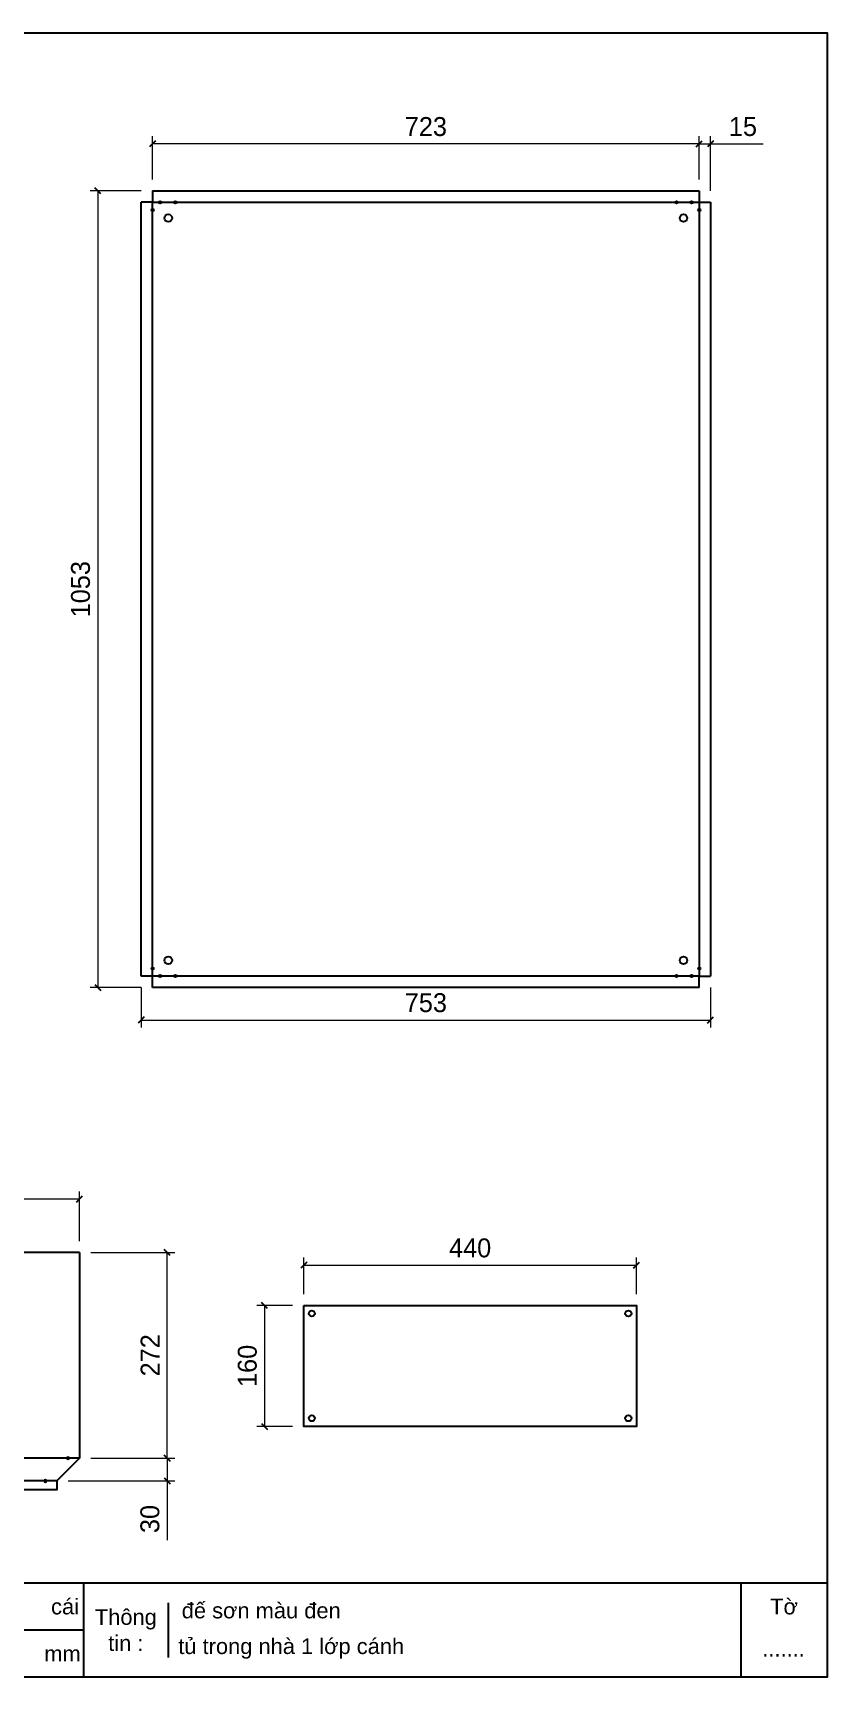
# Model space of a CAD drawing. Header units: millimetres. Extents: x 0 to 3074, y 0 to 2173.
# Drawn here: x 2024 to 3074, y 0 to 2173 of the extents above; entities that cross this region are included whole.
import ezdxf

# ---------------------------------------------------------------- set-up
doc = ezdxf.new("R2010")
doc.units = ezdxf.units.MM
doc.linetypes.add('DASHED', pattern=[0.75, 0.5, -0.25])
for name, color, linetype in [('CNC', 7, 'Continuous'), ('DIM', 253, 'Continuous'), ('THIET BI', 2, 'Continuous')]:
    doc.layers.add(name, color=color, linetype=linetype)
doc.styles.add('Arial', font='arial.ttf')
doc.dimstyles.new('Dim-25', dxfattribs={"dimtxt": 25, "dimasz": 8, "dimexe": 10, "dimexo": 15, "dimgap": 10, "dimtad": 1, "dimdec": 0, "dimtxsty": 'Standard', "dimblk": 'OBLIQUE', "dimcen": 10, "dimclrd": 5, "dimclre": 5, "dimclrt": 3, "dimazin": 3, "dimtfac": 1, "dimtdec": 0, "dimtmove": 0, "dimatfit": 3, "dimldrblk": 'OBLIQUE', "dimlwd": 9, "dimlwe": 9})

# ---------------------------------------------------------------- blocks, each defined once
blk = doc.blocks.new('*D20')
at = {"color": 0, "linetype": 'ByBlock', "lineweight": -2}
for p, q in [((2900.8, 2022.8), (2908.8, 2030.8)), ((2923.8, 2030.8), (2915.8, 2022.8))]:
    blk.add_line(p, q, dxfattribs=at)
at = {"layer": 'Defpoints', "color": 0, "ltscale": 3, "transparency": 16777216}
for p in [(2919.8, 2026.8), (2904.8, 1964.5), (2919.8, 1949.5)]:
    blk.add_point(p, dxfattribs=at)
at = {"layer": 'DIM', "color": 5, "lineweight": 9, "ltscale": 3, "transparency": 16777216}
for p, q in [((2904.8, 2026.8), (2896.8, 2026.8)), ((2904.8, 1979.5), (2904.8, 2036.8)), ((2904.8, 2026.8), (2919.8, 2026.8)), ((2919.8, 1964.5), (2919.8, 2036.8)), ((2919.8, 2026.8), (2989.4, 2026.8))]:
    blk.add_line(p, q, dxfattribs=at)
at = {"layer": 'DIM', "color": 3, "ltscale": 3, "transparency": 16777216, "insert": (2962.6, 2049.5), "char_height": 25, "attachment_point": 5}
blk.add_mtext('15', dxfattribs=at)
blk = doc.blocks.new('_Oblique')
at = {"color": 0, "linetype": 'ByBlock', "lineweight": -2}
blk.add_line((-0.5, -0.5), (0.5, 0.5), dxfattribs=at)
blk = doc.blocks.new('*D21')
at = {"color": 0, "linetype": 'ByBlock', "lineweight": -2}
for p, q in [((2186, 2030.8), (2178, 2022.8)), ((2900.8, 2022.8), (2908.8, 2030.8))]:
    blk.add_line(p, q, dxfattribs=at)
at = {"layer": 'Defpoints', "color": 0, "ltscale": 3, "transparency": 16777216}
for p in [(2182, 2026.8), (2182, 1964.5), (2904.8, 1964.5)]:
    blk.add_point(p, dxfattribs=at)
at = {"layer": 'DIM', "color": 5, "lineweight": 9, "ltscale": 3, "transparency": 16777216}
for p, q in [((2182, 1979.5), (2182, 2036.8)), ((2904.8, 2026.8), (2182, 2026.8)), ((2904.8, 1979.5), (2904.8, 2036.8))]:
    blk.add_line(p, q, dxfattribs=at)
at = {"layer": 'DIM', "color": 3, "ltscale": 3, "transparency": 16777216, "insert": (2543.4, 2049.5), "char_height": 25, "attachment_point": 5}
blk.add_mtext('723', dxfattribs=at)
blk = doc.blocks.new('*D22')
at = {"color": 0, "linetype": 'ByBlock', "lineweight": -2}
for p, q in [((2113.7, 1960.5), (2105.7, 1968.5)), ((2105.7, 915.7), (2113.7, 907.7))]:
    blk.add_line(p, q, dxfattribs=at)
at = {"layer": 'Defpoints', "color": 0, "ltscale": 3, "transparency": 16777216}
for p in [(2182, 1964.5), (2109.7, 911.7), (2182, 911.7)]:
    blk.add_point(p, dxfattribs=at)
at = {"layer": 'DIM', "color": 5, "lineweight": 9, "ltscale": 3, "transparency": 16777216}
for p, q in [((2167, 1964.5), (2099.7, 1964.5)), ((2109.7, 1964.5), (2109.7, 911.7)), ((2167, 911.7), (2099.7, 911.7))]:
    blk.add_line(p, q, dxfattribs=at)
at = {"layer": 'DIM', "color": 3, "ltscale": 3, "transparency": 16777216, "insert": (2086.9, 1438.1), "char_height": 25, "attachment_point": 5, "rotation": 90}
blk.add_mtext('1053', dxfattribs=at)
blk = doc.blocks.new('*D23')
at = {"color": 0, "linetype": 'ByBlock', "lineweight": -2}
for p, q in [((2171, 872.6), (2163, 864.6)), ((2915.8, 864.6), (2923.8, 872.6))]:
    blk.add_line(p, q, dxfattribs=at)
at = {"layer": 'Defpoints', "color": 0, "ltscale": 3, "transparency": 16777216}
for p in [(2167, 926.7), (2919.8, 926.7), (2919.8, 868.6)]:
    blk.add_point(p, dxfattribs=at)
at = {"layer": 'DIM', "color": 5, "lineweight": 9, "ltscale": 3, "transparency": 16777216}
for p, q in [((2167, 911.7), (2167, 858.6)), ((2919.8, 911.7), (2919.8, 858.6)), ((2167, 868.6), (2919.8, 868.6))]:
    blk.add_line(p, q, dxfattribs=at)
at = {"layer": 'DIM', "color": 3, "ltscale": 3, "transparency": 16777216, "insert": (2543.4, 891.4), "char_height": 25, "attachment_point": 5}
blk.add_mtext('753', dxfattribs=at)
blk = doc.blocks.new('f3daunguoc')
at = {"layer": 'CNC', "color": 2, "lineweight": -3}
blk.add_circle((0, 0), 1.5, dxfattribs=at)
blk = doc.blocks.new('*D30')
at = {"color": 0, "linetype": 'ByBlock', "lineweight": -2}
for p, q in [((1289.4, 636), (1281.4, 628)), ((2081.4, 628), (2089.4, 636))]:
    blk.add_line(p, q, dxfattribs=at)
at = {"layer": 'Defpoints', "color": 0, "ltscale": 3, "transparency": 16777216}
for p in [(1285.4, 632), (1285.4, 561.4), (2085.4, 561.4)]:
    blk.add_point(p, dxfattribs=at)
at = {"layer": 'DIM', "color": 5, "lineweight": 9, "ltscale": 3, "transparency": 16777216}
for p, q in [((1285.4, 576.4), (1285.4, 642)), ((2085.4, 632), (1285.4, 632)), ((2085.4, 576.4), (2085.4, 642))]:
    blk.add_line(p, q, dxfattribs=at)
at = {"layer": 'DIM', "color": 3, "ltscale": 3, "transparency": 16777216, "insert": (1685.4, 654.8), "char_height": 25, "attachment_point": 5}
blk.add_mtext('800', dxfattribs=at)
blk = doc.blocks.new('*D31')
at = {"color": 0, "linetype": 'ByBlock', "lineweight": -2}
for p, q in [((2205.4, 285.4), (2197.4, 293.4)), ((2197.4, 263.4), (2205.4, 255.4))]:
    blk.add_line(p, q, dxfattribs=at)
at = {"layer": 'Defpoints', "color": 0, "ltscale": 3, "transparency": 16777216}
for p in [(2085.4, 289.4), (2201.4, 289.4), (2055.4, 259.4)]:
    blk.add_point(p, dxfattribs=at)
at = {"layer": 'DIM', "color": 5, "lineweight": 9, "ltscale": 3, "transparency": 16777216}
for p, q in [((2100.4, 289.4), (2211.4, 289.4)), ((2201.4, 289.4), (2201.4, 259.4)), ((2070.4, 259.4), (2211.4, 259.4)), ((2201.4, 259.4), (2201.4, 181.1))]:
    blk.add_line(p, q, dxfattribs=at)
at = {"layer": 'DIM', "color": 3, "ltscale": 3, "transparency": 16777216, "insert": (2178.6, 209), "char_height": 25, "attachment_point": 5, "rotation": 90}
blk.add_mtext('30', dxfattribs=at)
blk = doc.blocks.new('*D32')
at = {"color": 0, "linetype": 'ByBlock', "lineweight": -2}
for p, q in [((2205.4, 557.4), (2197.4, 565.4)), ((2197.4, 293.4), (2205.4, 285.4))]:
    blk.add_line(p, q, dxfattribs=at)
at = {"layer": 'Defpoints', "color": 0, "ltscale": 3, "transparency": 16777216}
for p in [(2085.4, 561.4), (2201.4, 561.4), (2085.4, 289.4)]:
    blk.add_point(p, dxfattribs=at)
at = {"layer": 'DIM', "color": 5, "lineweight": 9, "ltscale": 3, "transparency": 16777216}
for p, q in [((2100.4, 561.4), (2211.4, 561.4)), ((2201.4, 289.4), (2201.4, 561.4)), ((2100.4, 289.4), (2211.4, 289.4))]:
    blk.add_line(p, q, dxfattribs=at)
at = {"layer": 'DIM', "color": 3, "ltscale": 3, "transparency": 16777216, "insert": (2178.8, 425.4), "char_height": 25, "attachment_point": 5, "rotation": 90}
blk.add_mtext('272', dxfattribs=at)
blk = doc.blocks.new('*D33')
at = {"color": 0, "linetype": 'ByBlock', "lineweight": -2}
for p, q in [((2385.9, 548.5), (2377.9, 540.5)), ((2817.9, 540.5), (2825.9, 548.5))]:
    blk.add_line(p, q, dxfattribs=at)
at = {"color": 5, "lineweight": 9, "ltscale": 3, "transparency": 16777216}
for p, q in [((2381.9, 506.4), (2381.9, 554.5)), ((2381.9, 544.5), (2821.9, 544.5)), ((2821.9, 506.4), (2821.9, 554.5))]:
    blk.add_line(p, q, dxfattribs=at)
at = {"layer": 'Defpoints', "color": 0, "ltscale": 3, "transparency": 16777216}
for p in [(2821.9, 544.5), (2381.9, 491.4), (2821.9, 491.4)]:
    blk.add_point(p, dxfattribs=at)
at = {"color": 3, "ltscale": 3, "transparency": 16777216, "insert": (2601.9, 567.2), "char_height": 25, "attachment_point": 5}
blk.add_mtext('440', dxfattribs=at)
blk = doc.blocks.new('*D34')
at = {"color": 5, "lineweight": 9, "ltscale": 3, "transparency": 16777216}
for p, q in [((2366.9, 491.4), (2320.1, 491.4)), ((2330.1, 491.4), (2330.1, 331.4)), ((2366.9, 331.4), (2320.1, 331.4))]:
    blk.add_line(p, q, dxfattribs=at)
at = {"color": 0, "linetype": 'ByBlock', "lineweight": -2}
for p, q in [((2334.1, 487.4), (2326.1, 495.4)), ((2326.1, 335.4), (2334.1, 327.4))]:
    blk.add_line(p, q, dxfattribs=at)
at = {"layer": 'Defpoints', "color": 0, "ltscale": 3, "transparency": 16777216}
for p in [(2381.9, 491.4), (2330.1, 331.4), (2381.9, 331.4)]:
    blk.add_point(p, dxfattribs=at)
at = {"color": 3, "ltscale": 3, "transparency": 16777216, "insert": (2307.4, 411.4), "char_height": 25, "attachment_point": 5, "rotation": 90}
blk.add_mtext('160', dxfattribs=at)
blk = doc.blocks.new('KHUNG CHUẨN')
at = {"color": 7}
for p, q in [((19889.2, -28535.2), (16919.2, -28535.2)), ((18939.2, -28535.2), (18939.2, -28655.2)), ((19779.2, -28535.2), (19779.2, -28655.2)), ((19047.6, -28560.2), (19047.6, -28630.2)), ((18939.2, -28595.2), (16919.2, -28595.2))]:
    blk.add_line(p, q, dxfattribs=at)
blk.add_lwpolyline([(16919.2, -26555.2), (19889.2, -26555.2), (19889.2, -28655.2), (16919.2, -28655.2)], close=True, dxfattribs=at)
at = {"color": 2, "char_height": 20, "style": 'Arial'}
for s, insert, width, attachment_point in [('cái', (18897.9, -28565.2), 63.517, 4), ('Tờ', (19834.2, -28565.2), 110, 5), ('Thông\\Ptin :', (18993.4, -28595.2), 108.311, 5), ('mm', (18889.2, -28625.2), 917.634, 4)]:
    blk.add_mtext(s, dxfattribs=dict(at, insert=insert, width=width, attachment_point=attachment_point))
at = {"color": 3, "style": 'Arial'}
for tag, p in [('#01', (17055.6, -28580.1)), ('#02', (17431.4, -28580.1)), ('#03', (18030.6, -28580.1)), ('#08', (18751.7, -28580.1)), ('#10', (19064.8, -28580.1)), ('#04', (17024.8, -28634.6)), ('#05', (17308.5, -28633)), ('#06', (17632.7, -28633.7)), ('#07', (18002, -28634.7)), ('#09', (18753.8, -28632.6)), ('#11', (19060.3, -28625.7)), ('#12', (19806.5, -28628.9))]:
    blk.add_attdef(tag, p, '', height=20, dxfattribs=at)

msp = doc.modelspace()

# ---------------------------------------------------------------- linework, layer by layer
at = {"color": 7}
for p, q in [((2085.4, 561.4), (1285.4, 561.4)), ((2085.4, 289.4), (1285.4, 289.4)), ((2085.4, 289.4), (2055.4, 259.4)), ((2055.4, 259.4), (1315.4, 259.4))]:
    msp.add_line(p, q, dxfattribs=at)
at = {"color": 7, "ltscale": 3}
for points in [[(2182, 1964.5), (2182, 1949.5), (2167, 1949.5)], [(2904.8, 1964.5), (2904.8, 1949.5), (2919.8, 1949.5)], [(2182, 911.7), (2182, 926.7), (2167, 926.7)], [(2904.8, 911.7), (2904.8, 926.7), (2919.8, 926.7)]]:
    msp.add_lwpolyline(points, dxfattribs=at)
for points in [[(2182, 1964.5), (2904.8, 1964.5)], [(2167, 926.7), (2167, 1949.5)], [(2919.8, 1949.5), (2919.8, 926.7)], [(2904.8, 911.7), (2182, 911.7)]]:
    msp.add_lwpolyline(points)
msp.add_lwpolyline([(2182, 1949.5), (2904.8, 1949.5), (2904.8, 926.7), (2182, 926.7)], close=True)
at = {"color": 7}
for points in [[(2085.4, 561.4), (2085.4, 289.4)], [(2055.4, 259.4), (2055.4, 247.4), (1315.4, 247.4), (1315.4, 259.4)]]:
    msp.add_lwpolyline(points, dxfattribs=at)
msp.add_lwpolyline([(2381.9, 491.4), (2821.9, 491.4), (2821.9, 331.4), (2381.9, 331.4)], close=True, dxfattribs=at)
at = {"color": 2, "ltscale": 3}
for centre in [(2182, 1939.5), (2192, 1949.5), (2212, 1949.5), (2874.8, 1949.5), (2894.8, 1949.5), (2904.8, 1939.5), (2182, 936.7), (2904.8, 936.7), (2192, 926.7), (2212, 926.7), (2874.8, 926.7), (2894.8, 926.7)]:
    msp.add_circle(centre, 1.5, dxfattribs=at)
at = {"color": 7, "ltscale": 3}
for centre in [(2202.8, 1928.7), (2884, 1928.7), (2202.8, 947.5), (2884, 947.5)]:
    msp.add_circle(centre, 5, dxfattribs=at)
at = {"color": 7}
for centre in [(2392.6, 480.7), (2811.1, 480.7), (2392.6, 342.2), (2811.1, 342.2)]:
    msp.add_circle(centre, 4, dxfattribs=at)
at = {"layer": 'THIET BI', "color": 4, "linetype": 'DASHED', "ltscale": 0.5}
msp.add_lwpolyline([(2381.9, 491.4), (2821.9, 491.4), (2821.9, 331.4), (2381.9, 331.4)], close=True, dxfattribs=at)
msp.add_lwpolyline([(2381.9, 491.4), (2821.9, 491.4), (2821.9, 331.4), (2381.9, 331.4)], close=True, dxfattribs=at)

# ---------------------------------------------------------------- block references
at = {"color": 3}
ref = msp.add_blockref('KHUNG CHUẨN', (-17511.2, 29657.7), dxfattribs=dict(at, xscale=1.034985599992978, yscale=1.034985599992978, zscale=1.034985599992978))
ref.add_attrib('#10', 'đế sơn màu đen', (2220.6, 77.7), dxfattribs={"color": 3, "height": 20.7, "style": 'Arial'})
ref.add_attrib('#11', 'tủ trong nhà 1 lớp cánh', (2216, 30.5), dxfattribs={"color": 3, "height": 20.7, "style": 'Arial'})
ref.add_attrib('#12', '.......', (2988.2, 27.2), dxfattribs={"color": 3, "height": 20.7, "style": 'Arial'})
at = {"lineweight": -3, "xscale": -1, "rotation": 90}
for p in [(2070.4, 289.4), (2040.4, 259.4)]:
    msp.add_blockref('f3daunguoc', p, dxfattribs=at)

# ---------------------------------------------------------------- dimensions: what is measured, and where the dimension line sits
at = {"ltscale": 3}
dim = msp.add_linear_dim(base=(2821.9, 544.5), p1=(2381.9, 491.4), p2=(2821.9, 491.4), dimstyle='Dim-25', dxfattribs=at)
dim.commit()
dim.dimension.update_dxf_attribs({"geometry": '*D33', "text_midpoint": (2601.9, 567.2)})
dim = msp.add_linear_dim(base=(2330.1, 331.4), p1=(2381.9, 491.4), p2=(2381.9, 331.4), angle=90, dimstyle='Dim-25', dxfattribs=at)
dim.commit()
dim.dimension.update_dxf_attribs({"geometry": '*D34', "text_midpoint": (2307.4, 411.4)})
at = {"layer": 'DIM', "color": 7, "ltscale": 3}
for base, p1, p2, picture, middle in [((2182, 2026.8), (2904.8, 1964.5), (2182, 1964.5), '*D21', (2543.4, 2049.5)), ((2919.8, 2026.8), (2904.8, 1964.5), (2919.8, 1949.5), '*D20', (2962.6, 2049.5)), ((2919.8, 868.6), (2167, 926.7), (2919.8, 926.7), '*D23', (2543.4, 891.4)), ((1285.4, 632), (2085.4, 561.4), (1285.4, 561.4), '*D30', (1685.4, 654.8))]:
    dim = msp.add_linear_dim(base=base, p1=p1, p2=p2, dimstyle='Dim-25', dxfattribs=at)
    dim.commit()
    dim.dimension.update_dxf_attribs({"geometry": picture, "text_midpoint": middle})
for base, p1, p2, picture, middle in [((2109.7, 911.7), (2182, 1964.5), (2182, 911.7), '*D22', (2086.9, 1438.1)), ((2201.4, 561.4), (2085.4, 289.4), (2085.4, 561.4), '*D32', (2178.8, 425.4))]:
    dim = msp.add_linear_dim(base=base, p1=p1, p2=p2, angle=90, dimstyle='Dim-25', dxfattribs=at)
    dim.commit()
    dim.dimension.update_dxf_attribs({"geometry": picture, "text_midpoint": middle})
dim = msp.add_linear_dim(base=(2201.4, 289.4), p1=(2055.4, 259.4), p2=(2085.4, 289.4), angle=90, dimstyle='Dim-25', dxfattribs=at)
dim.commit()
dim.dimension.update_dxf_attribs({"geometry": '*D31', "text_midpoint": (2201.4, 209), "dimtype": 160})

doc.saveas('drawing.dxf')
